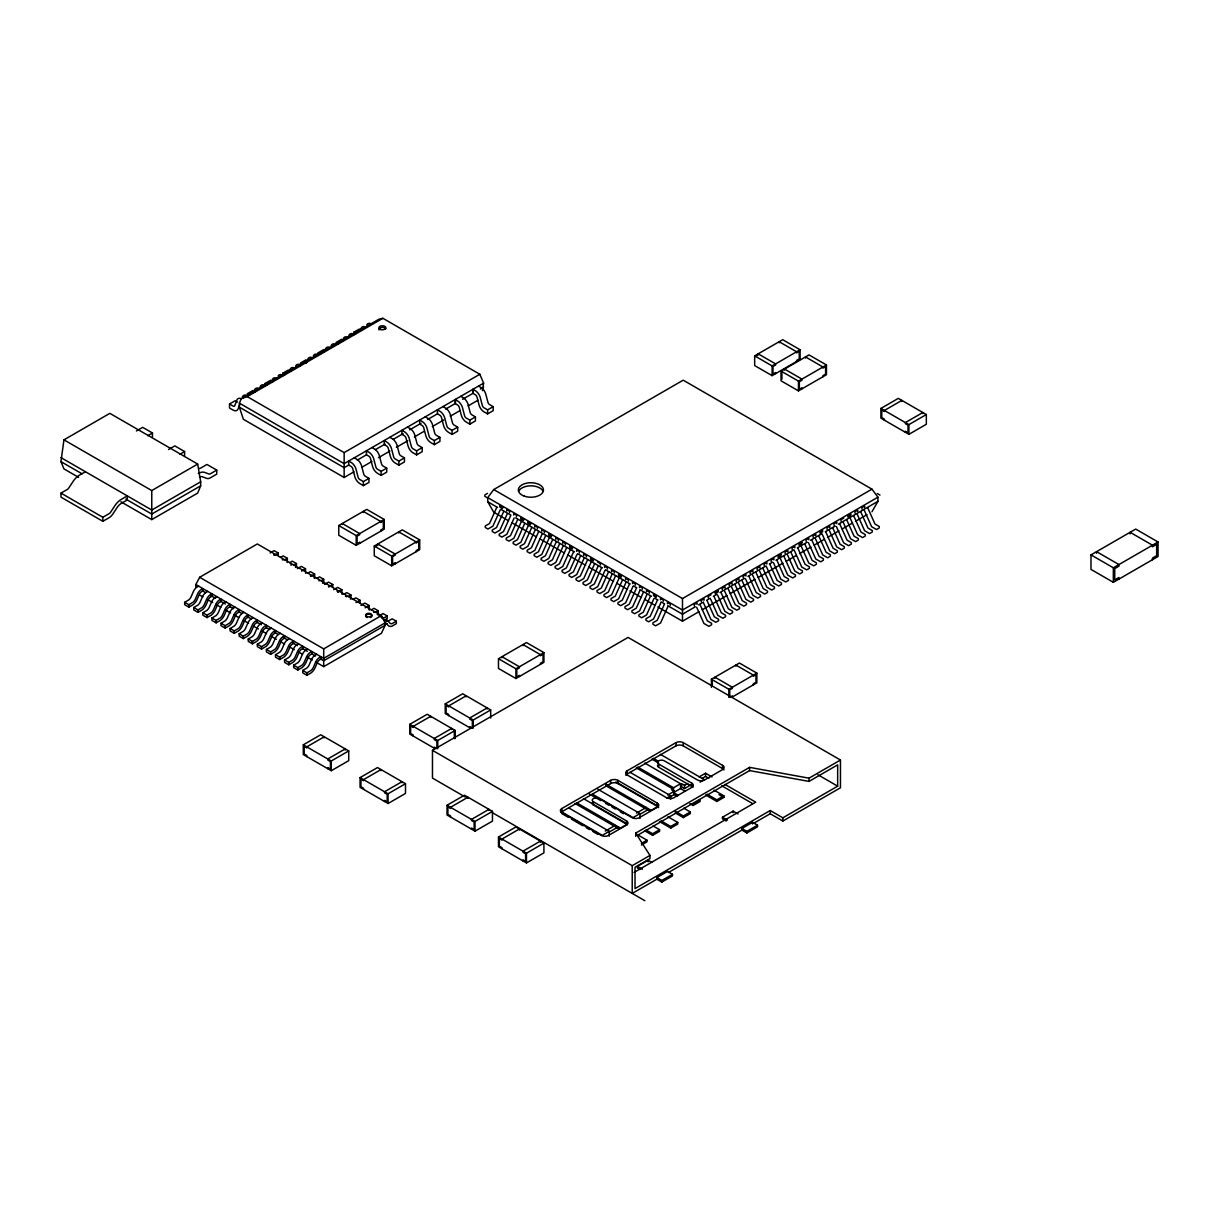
<?xml version="1.0" encoding="UTF-8"?>
<svg xmlns="http://www.w3.org/2000/svg" width="1219" height="1219" viewBox="0 0 1219 1219"><rect width="100%" height="100%" fill="white"/><g stroke="black" fill="none" stroke-linecap="round" stroke-linejoin="round"><path stroke-width="1.5" d="M78.58 477.345L63.952 468.888L60.95 461.635L63.952 439.846L109.847 413.348L197.676 464.058L200.678 481.795L200.678 485.832L197.676 493.086L151.765 519.599L120.864 501.756M482.465 390.629L483.608 383.132L479.829 374.263L382.888 318.296L378.819 319.287L241.255 398.704A7.573 4.373 60 0 0 237.004 399.756L234.734 405.79A2.606 1.509 60 0 1 233.256 406.14L229.522 403.992L229.522 408.03L233.073 410.072A7.543 4.358 60 0 0 238.101 408.883L239.594 404.815M253.582 392.609L254.741 389.516A7.573 4.373 60 0 1 259.037 388.48L259.495 388.709M271.319 382.37L272.492 379.261A7.573 4.373 60 0 1 276.789 378.225L277.246 378.469M289.071 372.115L290.229 369.022A7.573 4.373 60 0 1 294.526 367.986L294.983 368.214M306.319 363.232L307.98 358.782A7.573 4.373 60 0 1 312.277 357.731L312.734 357.975M324.559 351.636L325.717 348.527A7.573 4.373 60 0 1 330.014 347.491L330.486 347.735M342.295 341.381L343.468 338.288A7.573 4.373 60 0 1 347.765 337.252L348.223 337.48M360.047 331.141L361.22 328.048A7.573 4.373 60 0 1 365.502 326.997L365.974 327.241M353.952 471.829L344.154 477.482L243.358 419.275L239.381 407.176L239.381 403.154L241.255 398.704L247.213 396.617L382.888 318.296M297.451 651.677L295.135 656.995A5.607 3.23 -60 0 1 292.895 659.967L288.766 662.374L284.576 659.951L284.576 662.374L288.766 664.797L292.956 662.374A8.563 4.952 -60 0 0 297.04 656.995L299.173 652.058A3.687 2.133 -60 0 1 301.337 649.468L302.739 648.66L302.739 646.238L300.956 647.289A6.659 3.84 -60 0 0 297.649 651.236L302.48 654.39M242.413 396.922L242.596 396.525A7.573 4.373 60 0 1 246.878 395.489M260.165 386.682L260.333 386.286A7.573 4.373 60 0 1 264.63 385.25L265.087 385.478M295.653 366.188L295.821 365.791A7.573 4.373 60 0 1 300.118 364.755L300.575 364.999M313.39 355.948L313.573 355.552A7.573 4.373 60 0 1 317.869 354.516L318.327 354.744M331.141 345.693L331.309 345.312A7.573 4.373 60 0 1 335.606 344.261M348.878 335.454L349.061 335.057A7.573 4.373 60 0 1 353.358 334.021L353.815 334.265M496.788 507.272L489.535 523.53L485.238 525.998L485.238 527.461L487.966 529.031L492.903 526.166L500.171 509.923M503.782 511.31L496.514 527.553L492.232 530.036L492.232 531.484L494.944 533.053L499.897 530.204L507.165 513.961M510.761 515.347L503.493 531.591L499.211 534.074L499.211 535.522L501.938 537.091L506.875 534.242L514.144 517.999M517.755 519.385L510.487 535.629L506.19 538.097L506.19 539.56L508.917 541.129L513.869 538.265L521.138 522.022M524.734 523.408L517.466 539.651L513.184 542.135L513.184 543.583L515.911 545.167L520.848 542.303L528.117 526.059M531.728 527.446L524.46 543.689L520.163 546.173L520.163 547.621L522.89 549.19L527.842 546.341L535.111 530.097M538.707 531.484L531.438 547.727L527.157 550.196L527.157 551.658L529.884 553.228L534.821 550.378L542.089 534.12M545.701 535.507L538.432 551.765L534.135 554.234L534.135 555.681L536.863 557.266L541.815 554.401L549.083 538.158M552.679 539.545L545.411 555.788L541.129 558.272L541.129 559.719L543.857 561.289L548.794 558.439L556.062 542.196M559.673 543.583L552.405 559.826L548.108 562.309L548.108 563.757L550.836 565.326L555.788 562.477L563.056 546.219M566.652 547.605L559.384 563.864L555.102 566.332L555.102 567.795L557.83 569.364L562.767 566.5L570.035 550.257M573.646 551.643L566.378 567.886L562.081 570.37L562.081 571.818L564.808 573.387L569.761 570.538L577.014 554.295M580.625 555.681L573.357 571.924L569.075 574.408L569.075 575.856L571.802 577.425L576.739 574.576L584.008 558.332M587.619 559.719L580.351 575.962L576.054 578.431L576.054 579.894L578.781 581.463L583.733 578.598L590.986 562.355M594.598 563.742L587.329 579.985L583.048 582.469L583.048 583.916L585.775 585.501L590.712 582.636L597.98 566.393M601.577 567.78L594.323 584.023L590.026 586.507L590.026 587.954L592.754 589.524L597.706 586.674L604.959 570.431M608.571 571.818L601.302 588.061L597.02 590.529L597.02 591.992L599.748 593.562L604.685 590.712L611.953 574.454M615.549 575.84L608.296 592.099L603.999 594.567L603.999 596.015L606.727 597.6L611.679 594.735L618.932 578.492M622.543 579.878L615.275 596.121L610.993 598.605L610.993 600.053L613.721 601.622L618.658 598.773L625.926 582.53M629.522 583.916L622.269 600.159L617.972 602.643L617.972 604.091L620.7 605.66L625.652 602.811L632.905 586.552M636.516 587.939L629.248 604.197L624.966 606.666L624.966 608.129L627.678 609.698L632.631 606.833L639.899 590.59M643.495 591.977L636.242 608.22L631.945 610.704L631.945 612.151L634.672 613.721L639.625 610.871L646.878 594.628M650.489 596.015L643.221 612.258L638.939 614.742L638.939 616.189L641.651 617.759L646.603 614.909L653.872 598.666M657.468 600.053L650.215 616.296L645.918 618.764L645.918 620.227L648.645 621.797L653.597 618.932L660.85 602.689M664.462 604.075L657.193 620.334L652.912 622.802L652.912 624.25L655.624 625.835L660.576 622.97L667.844 606.727M195.848 586.948L195.848 584.526L199.642 577.273L257.331 543.964L381.395 615.58L385.174 622.848L385.174 625.271L381.395 633.331L323.705 666.641L315.538 661.932M871.951 511.797L877.939 501.344L877.939 497.2L871.951 489.154L683.204 380.176L493.725 489.566L487.752 497.626L487.752 501.771L493.725 512.224L508.506 520.757M136.421 430.962L142.684 427.351L152.466 432.989L152.466 437.027M147.758 435.716L152.466 432.989M85.437 471.738L78.869 475.547A14.445 8.335 -60 0 0 73.445 480.911L68.645 488.179A3.23 1.859 -60 0 1 67.426 489.383L60.98 493.116L60.98 497.139L102.838 521.305L109.161 517.664A8.167 4.724 -60 0 0 112.818 514.037L117.054 507.607A9.508 5.486 -60 0 1 121.306 503.386L127.294 499.927L127.294 495.904L120.727 499.714A14.445 8.335 -60 0 0 115.302 505.077L110.502 512.346A3.23 1.859 -60 0 1 109.283 513.549L102.838 517.283L60.98 493.116M229.522 403.992L235.115 400.761L237.415 402.102M265.011 386.194L265.011 383.513L270.603 380.282L272.904 381.608M282.762 375.955L282.762 373.258L288.354 370.027L290.655 371.368M306.091 359.788L300.499 363.018L300.499 365.7M318.25 355.46L318.25 352.763L323.843 349.548M341.579 339.293L335.987 342.524L338.303 343.865M353.739 334.966L353.739 332.284L359.331 329.054L361.632 330.379M168.557 449.521L174.82 445.895L184.602 451.548L184.602 455.586M179.894 454.26L184.602 451.548M63.952 439.846L151.765 490.556L197.676 464.058M199.413 476.995A9.508 5.486 -60 0 1 202.537 476.842L206.758 478.397A8.167 4.724 -60 0 0 210.415 477.787L216.738 474.13L216.738 470.107L210.293 473.825A3.23 1.859 -60 0 1 209.074 474.023L204.274 472.286A14.445 8.335 -60 0 0 198.849 473.185L198.316 473.475M200.678 481.795L151.765 510.03L60.95 457.597M200.678 485.832L151.765 514.068L125.816 499.089M247.213 396.617L344.154 452.599L479.829 374.263M483.608 383.132L344.154 463.647L239.381 403.154M354.287 457.795L357.197 459.502A7.573 4.373 60 0 1 361.479 465.49L363.75 474.145A2.606 1.509 60 0 0 365.228 476.187L368.961 478.366L368.961 482.404L363.369 485.634L359.818 483.577A7.543 4.358 60 0 1 354.79 476.583L352.809 468.858A2.621 1.509 60 0 0 351.057 466.42L348.695 465.064L344.154 467.685L239.381 407.176M357.335 460.081L366.447 454.809L368.793 456.165A2.621 1.509 60 0 1 370.546 458.618L372.542 466.328A7.543 4.358 60 0 0 377.57 473.338L381.12 475.38L386.713 472.149L386.713 468.126L382.964 465.948A2.606 1.509 60 0 1 381.501 463.89L379.231 455.251A7.573 4.373 60 0 0 374.934 449.247L372.039 447.556M375.3 449.704L385.128 444.036M393.295 439.312L403.108 433.644M409.66 429.865L421.104 423.252M427.64 419.473L437.453 413.82L437.423 409.797L440.333 411.504A7.573 4.373 60 0 1 444.615 417.507L446.885 426.147A2.606 1.509 60 0 0 448.363 428.189L452.097 430.368L457.689 427.138L457.689 431.176L452.097 434.406L448.546 432.349A7.543 4.358 60 0 1 443.518 425.355L441.522 417.629A2.621 1.509 60 0 0 439.769 415.191L437.423 413.835M445.636 409.096L455.449 403.428L455.449 399.39M462.565 399.329L473.201 393.188L473.201 389.151M480.393 389.029L483.608 387.17M362.119 467.121L371.902 461.468M378.439 457.689L389.851 451.091M396.388 447.327L407.816 440.729M414.338 436.966L424.136 431.313M432.288 426.604L443.716 420.006M450.238 416.228L460.035 410.574M468.203 405.866L477.985 400.213M348.695 465.064L348.695 461.026L351.605 462.732A7.573 4.373 60 0 1 355.902 468.721L358.157 477.376A2.606 1.509 60 0 0 359.635 479.417L363.369 481.596L368.961 478.366M366.447 454.809L366.447 450.786L369.342 452.478A7.573 4.373 60 0 1 373.639 458.481L375.909 467.121A2.606 1.509 60 0 0 377.387 469.178L381.12 471.357L386.713 468.126M398.857 461.102L404.449 457.872L404.449 461.91L398.857 465.14L395.306 463.083A7.543 4.358 60 0 1 390.278 456.089L388.297 448.379A2.621 1.509 60 0 0 386.545 445.925L384.198 444.569L384.198 440.531L387.093 442.238A7.573 4.373 60 0 1 391.39 448.242L393.646 456.881A2.606 1.509 60 0 0 395.124 458.923L398.857 461.102L398.857 465.14M416.608 450.862L422.201 447.632L422.201 451.67L416.608 454.9L413.058 452.843A7.543 4.358 60 0 1 408.03 445.849L406.034 438.124A2.621 1.509 60 0 0 404.281 435.686L401.935 434.33L401.935 430.292L404.83 431.998A7.573 4.373 60 0 1 409.127 437.987L411.397 446.642A2.606 1.509 60 0 0 412.875 448.683L416.608 450.862L416.608 454.9M434.345 440.608L439.937 437.392L439.937 441.415L434.345 444.645L430.81 442.604A7.543 4.358 60 0 1 425.781 435.594L423.785 427.884A2.621 1.509 60 0 0 422.033 425.431L419.686 424.075L419.686 420.037L422.582 421.744A7.573 4.373 60 0 1 426.879 427.747L429.149 436.387A2.606 1.509 60 0 0 430.612 438.444L434.345 440.608L434.345 444.645M469.848 420.128L475.425 416.898L475.425 420.936L469.848 424.151L466.298 422.109A7.543 4.358 60 0 1 461.27 415.115L459.273 407.39A2.621 1.509 60 0 0 457.521 404.952L455.175 403.596L455.175 399.558L458.07 401.249A7.573 4.373 60 0 1 462.367 407.253L464.637 415.908A2.606 1.509 60 0 0 466.1 417.949L469.848 420.128L469.848 424.151M487.585 409.874L493.177 406.658L493.177 410.681L487.585 413.911L484.034 411.87A7.543 4.358 60 0 1 479.006 404.86L477.025 397.15A2.621 1.509 60 0 0 475.273 394.697L472.911 393.341L472.911 389.303L475.821 391.009A7.573 4.373 60 0 1 480.118 397.013L482.374 405.653A2.606 1.509 60 0 0 483.852 407.71L487.585 409.874L487.585 413.911M198.651 586.141L196.868 587.192A6.659 3.84 -60 0 0 193.562 591.139L191.048 596.899A5.607 3.23 -60 0 1 188.808 599.87L184.678 602.277L184.678 604.7L188.869 607.123L193.059 604.7A8.563 4.952 -60 0 0 197.143 599.306L199.276 594.384A3.687 2.133 -60 0 1 201.44 591.794L202.842 590.986L202.842 588.564L201.059 589.615A6.659 3.84 -60 0 0 197.752 593.562L195.238 599.321A5.607 3.23 -60 0 1 192.998 602.277L188.869 604.7L184.678 602.277M270.115 552.954L274.092 550.653L278.282 553.076L278.282 555.483M207.733 591.383L205.95 592.434A6.659 3.84 -60 0 0 202.644 596.381L200.129 602.14A5.607 3.23 -60 0 1 197.889 605.112L193.76 607.519L193.76 609.942L197.95 612.365L202.141 609.942A8.563 4.952 -60 0 0 206.224 604.548L208.358 599.626A3.687 2.133 -60 0 1 210.521 597.036L211.923 596.228L211.923 593.805L210.14 594.857A6.659 3.84 -60 0 0 206.834 598.803L204.32 604.563A5.607 3.23 -60 0 1 202.08 607.534L197.95 609.942L193.76 607.519M274.305 555.376L278.282 553.076M280.522 557.433L283.174 555.894L287.364 558.317L287.364 560.74M338.775 525.541L366.767 509.374L384.214 519.446L384.214 529.168L356.207 545.335L338.775 535.263L338.775 525.541L356.207 535.598L384.214 519.446M216.814 596.624L215.032 597.676A6.659 3.84 -60 0 0 211.725 601.622L209.211 607.397A5.607 3.23 -60 0 1 206.971 610.353L202.842 612.761L202.842 615.184L207.032 617.606L211.222 615.184A8.563 4.952 -60 0 0 215.306 609.79L217.439 604.868A3.687 2.133 -60 0 1 219.603 602.277L221.005 601.47L221.005 599.047L219.222 600.098A6.659 3.84 -60 0 0 215.915 604.045L213.401 609.805A5.607 3.23 -60 0 1 211.161 612.776L207.032 615.184L202.842 612.761M284.713 559.841L287.364 558.317M289.604 562.675L292.255 561.136L296.446 563.559L296.446 565.982M225.896 601.866L224.113 602.917A6.659 3.84 -60 0 0 220.807 606.879L218.292 612.639A5.607 3.23 -60 0 1 216.053 615.595L211.923 618.003L211.923 620.425L216.113 622.848L220.304 620.425A8.563 4.952 -60 0 0 224.387 615.046L226.521 610.109A3.687 2.133 -60 0 1 228.684 607.519L230.086 606.712L230.086 604.289L228.303 605.34A6.659 3.84 -60 0 0 224.997 609.287L222.483 615.046A5.607 3.23 -60 0 1 220.243 618.018L216.113 620.425L211.923 618.003M293.794 565.098L296.446 563.559M297.36 568.679L301.337 566.378L305.527 568.801L305.527 571.223M234.977 607.123L233.195 608.159A6.659 3.84 -60 0 0 229.888 612.121L227.374 617.881A5.607 3.23 -60 0 1 225.134 620.837L221.005 623.244L221.005 625.667L225.195 628.09L229.385 625.667A8.563 4.952 -60 0 0 233.469 620.288L235.602 615.366A3.687 2.133 -60 0 1 237.766 612.761L239.168 611.953L239.168 609.53L237.385 610.582A6.659 3.84 -60 0 0 234.078 614.528L231.564 620.303A5.607 3.23 -60 0 1 229.324 623.259L225.195 625.667L221.005 623.244M301.55 571.101L305.527 568.801M307.767 573.159L310.418 571.62L314.609 574.042L314.609 576.465M244.059 612.365L242.276 613.401A6.659 3.84 -60 0 0 238.97 617.363L236.456 623.122A5.607 3.23 -60 0 1 234.216 626.078L230.086 628.501L230.086 630.909L234.277 633.331L238.467 630.909A8.563 4.952 -60 0 0 242.551 625.53L244.684 620.608A3.687 2.133 -60 0 1 246.847 618.003L248.249 617.195L248.249 614.787L246.467 615.824A6.659 3.84 -60 0 0 243.16 619.785L240.646 625.545A5.607 3.23 -60 0 1 238.406 628.501L234.277 630.909L230.086 628.501M310.632 576.343L314.609 574.042M316.849 578.4L319.5 576.861L323.705 579.284L323.705 581.707M374.263 546.021L402.27 529.869L419.702 539.926L419.702 549.662L391.695 565.829L374.263 555.757L374.263 546.021L391.695 556.093L419.702 539.926M375.132 546.6L377.768 545.091L377.768 544.009L395.2 554.066L395.2 555.148L392.579 556.672L392.579 564.229L395.2 562.721L395.2 563.803M253.141 617.606L251.358 618.642A6.659 3.84 -60 0 0 248.051 622.604L245.537 628.364A5.607 3.23 -60 0 1 243.297 631.32L239.168 633.743L239.168 636.15L243.358 638.573L247.548 636.15A8.563 4.952 -60 0 0 251.632 630.772L253.765 625.85A3.687 2.133 -60 0 1 255.929 623.244L257.331 622.437L257.331 620.029L255.548 621.065A6.659 3.84 -60 0 0 252.242 625.027L249.727 630.787A5.607 3.23 -60 0 1 247.487 633.743L243.358 636.15L239.168 633.743M321.039 580.823L323.705 579.284M324.604 584.419L328.581 582.103L332.787 584.526L332.787 586.948M262.222 622.848L260.439 623.899A6.659 3.84 -60 0 0 257.133 627.846L254.619 633.606A5.607 3.23 -60 0 1 252.379 636.562L248.249 638.985L248.249 641.407L252.44 643.815L256.63 641.407A8.563 4.952 -60 0 0 260.714 636.013L262.847 631.092A3.687 2.133 -60 0 1 265.011 628.501L266.412 627.694L266.412 625.271L264.63 626.307A6.659 3.84 -60 0 0 261.323 630.269L258.809 636.028A5.607 3.23 -60 0 1 256.569 638.985L252.44 641.407L248.249 638.985M487.554 493.345L484.827 494.914L484.827 496.362L488.133 498.266M332.787 584.526L328.658 586.888M333.686 589.661L337.663 587.36L341.869 589.767L341.869 592.19M271.304 628.09L269.521 629.141A6.659 3.84 -60 0 0 266.214 633.088L263.7 638.847A5.607 3.23 -60 0 1 261.46 641.803L257.331 644.226L257.331 646.649L261.521 649.072L265.712 646.649A8.563 4.952 -60 0 0 269.795 641.255L271.928 636.333A3.687 2.133 -60 0 1 274.092 633.743L275.494 632.935L275.494 630.513L273.711 631.549A6.659 3.84 -60 0 0 270.405 635.51L267.89 641.27A5.607 3.23 -60 0 1 265.651 644.226L261.521 646.649L257.331 644.226M337.876 592.084L341.869 589.767M754.668 355.857L782.674 339.69L800.106 349.762L800.106 359.498L772.115 375.65L754.668 365.593L754.668 355.857L772.115 365.929L800.106 349.762M344.093 594.125L346.745 592.602L350.95 595.024L350.95 597.432M755.551 356.436L758.172 354.927L758.172 353.845L775.604 363.902L775.604 364.984L772.983 366.508L772.983 374.065L775.604 372.557L775.604 373.639M280.385 633.331L278.602 634.383A6.659 3.84 -60 0 0 275.296 638.329L272.782 644.089A5.607 3.23 -60 0 1 270.542 647.06L266.412 649.468L266.412 651.891L270.603 654.313L274.793 651.891A8.563 4.952 -60 0 0 278.877 646.497L281.01 641.575A3.687 2.133 -60 0 1 283.174 638.985L284.576 638.177L284.576 635.754L282.793 636.806A6.659 3.84 -60 0 0 279.486 640.752L276.972 646.512A5.607 3.23 -60 0 1 274.732 649.468L270.603 651.891L266.412 649.468M348.284 596.548L350.95 595.024M353.175 599.382L355.841 597.843L360.032 600.266L360.032 602.674M289.467 638.573L287.684 639.625A6.659 3.84 -60 0 0 284.377 643.571L281.863 649.331A5.607 3.23 -60 0 1 279.623 652.302L275.494 654.71L275.494 657.132L279.684 659.555L283.875 657.132A8.563 4.952 -60 0 0 287.958 651.738L290.092 646.817A3.687 2.133 -60 0 1 292.255 644.226L293.657 643.419L293.657 640.996L291.874 642.047A6.659 3.84 -60 0 0 288.568 645.994L286.054 651.754A5.607 3.23 -60 0 1 283.814 654.725L279.684 657.132L275.494 654.71M356.039 602.567L360.032 600.266M360.931 605.386L364.923 603.085L369.113 605.508L369.113 607.931M298.548 643.815L296.766 644.866A6.659 3.84 -60 0 0 293.459 648.813L290.945 654.588A5.607 3.23 -60 0 1 288.705 657.544L284.576 659.951M365.121 607.809L369.113 605.508M781.029 371.079L809.02 354.912L826.467 364.984L826.467 374.705L798.46 390.872L781.029 380.8L781.029 371.079L798.46 381.136L826.467 364.984M371.338 609.866L374.004 608.327L378.195 610.749L378.195 613.172M307.63 649.072L305.847 650.108A6.659 3.84 -60 0 0 302.541 654.07L300.026 659.829A5.607 3.23 -60 0 1 297.786 662.786L293.657 665.193L293.657 667.616L297.847 670.039L302.038 667.616A8.563 4.952 -60 0 0 306.121 662.237L308.255 657.315A3.687 2.133 -60 0 1 310.418 654.71L311.82 653.902L311.82 651.479L310.037 652.531A6.659 3.84 -60 0 0 306.731 656.477L304.217 662.237A5.607 3.23 -60 0 1 301.977 665.208L297.847 667.616L293.657 665.193M375.528 612.288L378.195 610.749M379.094 615.869L383.086 613.568L387.276 615.991L387.276 618.414L384.473 620.029M199.642 577.273L323.705 648.889L381.395 615.58M316.711 654.313L314.929 655.35A6.659 3.84 -60 0 0 311.622 659.311L309.108 665.071A5.607 3.23 -60 0 1 306.868 668.027L302.739 670.435L302.739 672.858L306.929 675.28L311.119 672.858A8.563 4.952 -60 0 0 315.203 667.479L317.336 662.557A3.687 2.133 -60 0 1 319.5 659.951L320.902 659.144L320.902 656.721L319.119 657.772A6.659 3.84 -60 0 0 315.812 661.719L313.298 667.494A5.607 3.23 -60 0 1 311.058 670.45L306.929 672.858L302.739 670.435M387.276 615.991L383.284 618.292A5.607 3.23 -60 0 1 382.126 618.475M385.174 622.848L323.705 658.336L195.848 584.526M385.174 625.271L323.705 660.759L320.414 658.869M384.625 622.528A3.687 2.133 -60 0 1 385.951 622.939L388.084 625.408A8.563 4.952 -60 0 0 392.168 626.078L396.358 623.656L396.358 621.233L392.228 623.579A5.607 3.23 -60 0 1 389.989 623.214L387.474 620.364A6.659 3.84 -60 0 0 384.168 620.227L383.817 620.395M880.895 408.441L898.342 398.369L926.333 414.536L926.333 424.273L908.902 434.33L880.895 418.163L880.895 408.441L908.902 424.608L926.333 414.536M303.287 744.824L320.719 734.752L348.725 750.919L348.725 760.656L331.278 770.713L303.287 754.561L303.287 744.824L331.278 760.991L348.725 750.919M498.48 658.717L526.471 642.55L543.918 652.622L543.918 662.344L515.911 678.511L498.48 668.454L498.48 658.717L515.911 668.789L543.918 652.622M451.685 729.495L451.685 728.413L434.254 738.485L434.254 739.567L436.874 741.076L436.874 748.649L434.254 747.125L434.254 748.207L409.752 734.067L409.752 724.33L427.199 714.273L455.19 730.44L455.19 738.546M487.173 709.001L487.173 707.919L469.742 717.991L469.742 719.073L472.362 720.581L472.362 728.154L469.742 726.646L469.742 727.713L445.24 713.572L445.24 703.851L462.687 693.779L490.678 709.946L490.678 718.052M360.062 777.615L377.509 767.543L405.5 783.71L405.5 793.432L388.069 803.504L360.062 787.337L360.062 777.615L388.069 793.767L405.5 783.71M493.725 489.566L682.488 598.544L871.951 489.154M409.752 724.33L437.758 740.497L455.19 730.44M445.24 703.851L473.246 720.018L490.678 709.946M465.216 796.997L432.471 778.088L432.471 750.34L628.09 637.415L840.455 760.016L840.455 787.779L782.827 821.042L770.21 813.759L753.784 823.236M877.939 497.2L682.488 610.049L487.752 497.626M710.997 594.765L708.269 596.35L708.269 597.798M822.764 530.235L820.037 531.804L820.037 533.267L822.764 531.682M843.731 518.136L841.003 519.705L841.003 521.168M695.348 606.772L682.488 614.193L667.753 605.691M698.624 604.868L703.561 602.018M706.852 600.129L710.144 598.224M713.435 596.32L716.726 594.43M720.018 592.525L744.687 578.278M747.978 576.374L766.081 565.936M769.372 564.031L772.663 562.142M775.954 560.237L794.041 549.784M797.333 547.895L807.207 542.196M810.498 540.291L822.002 533.648M825.293 531.743L835.167 526.044M838.459 524.14L877.939 501.344M657.864 606.986L682.488 621.202L698.959 611.679M702.251 609.774L726.966 595.512M730.257 593.607L754.972 579.345M758.279 577.44L782.979 563.178M786.285 561.273L796.175 555.559M799.466 553.655L811.001 546.996M814.292 545.091L824.181 539.392M827.472 537.488L839.007 530.829M842.299 528.924L852.188 523.225M855.479 521.321L867.014 514.662M447.023 805.271L464.454 795.199L492.461 811.366L492.461 821.103L475.014 831.16L447.023 814.993L447.023 805.271L475.014 821.438L492.461 811.366M711.408 687.318L711.408 679.212L739.415 663.045L756.847 673.117L756.847 682.838L732.345 696.978L732.345 695.897L729.724 697.42L729.724 689.847L732.345 688.339L732.345 687.257L714.913 677.185L714.913 678.267M711.408 679.212L728.855 689.284L756.847 673.117M498.48 837.026L515.911 826.97L543.918 843.121L543.918 852.858L526.471 862.93L498.48 846.763L498.48 837.026L526.471 853.193L543.918 843.121M593.379 801.767L626.475 820.875A5.15 2.971 0 0 1 626.475 825.08L608.525 835.442A5.15 2.971 0 0 1 601.257 835.442L561.883 812.707A5.15 2.971 0 0 1 561.883 808.502L610.628 780.358A5.15 2.971 0 0 1 617.911 780.358L657.285 803.092A5.15 2.971 0 0 1 657.285 807.298L639.335 817.659A5.15 2.971 0 0 1 632.067 817.659L598.971 798.552A3.947 2.286 0 0 0 593.379 798.552A3.947 2.286 0 0 0 593.379 801.767L593.379 804.997L626.475 824.105A5.15 2.971 0 0 1 627.297 824.73M658.702 764.054L691.798 783.162A5.15 2.971 0 0 1 691.798 787.367L673.863 797.729A5.15 2.971 0 0 1 666.58 797.729L627.206 774.994A5.15 2.971 0 0 1 627.206 770.789L675.951 742.645A5.15 2.971 0 0 1 683.234 742.645L722.608 765.38A5.15 2.971 0 0 1 722.608 769.57L704.673 779.931A5.15 2.971 0 0 1 697.39 779.931L664.294 760.824A3.947 2.286 0 0 0 658.702 760.824A3.947 2.286 0 0 0 658.702 764.054L658.702 767.284L691.798 786.392A5.15 2.971 0 0 1 692.925 787.352M561.06 812.342A5.15 2.971 0 0 1 561.883 811.732L610.628 783.588A5.15 2.971 0 0 1 617.911 783.588L657.285 806.323A5.15 2.971 0 0 1 658.61 807.648M625.88 775.345A5.15 2.971 0 0 1 627.206 774.019L675.951 745.876A5.15 2.971 0 0 1 683.234 745.876L722.608 768.61A5.15 2.971 0 0 1 723.949 769.936M673.543 787.748L680.537 783.71L680.537 788.556L673.543 792.579L673.543 787.748L637.766 767.086M605.249 831.114L615.107 825.415M636.486 813.088L646.344 807.389M667.707 795.047L674.29 791.253L674.29 794.483L669.353 797.333M691.005 784.823L684.545 788.556L681.741 786.956L681.741 783.726L684.545 785.341L687.775 783.467M699.081 776.945L705.557 773.212L712.033 776.945M609.271 836.143L609.271 831.312L602.293 835.335L561.639 811.869M640.021 818.406L640.021 813.561L633.027 817.599L592.373 794.118M666.564 798.232L670.755 795.809L670.755 799.039M608.54 832.44L618.399 826.756M639.762 814.414L647.99 809.675M702.327 778.301L705.557 776.427L708.788 778.301M1090.99 554.889L1135.697 529.076L1158.05 541.983L1158.05 556.504L1113.343 582.316L1090.99 569.41L1090.99 554.889L1113.343 567.795L1158.05 541.983M700.102 782.095L704.292 779.672L660.378 754.332M635.724 836.325L635.724 833.095L749.578 767.361L809.02 778.179L840.455 760.016M637.354 835.381L749.578 770.591L809.02 781.409L837.666 764.862L837.666 786.164L782.827 817.827L770.21 810.528L635.023 888.575L635.023 867.288L649.956 858.664L649.956 855.433L635.724 833.095M693.108 805.5L700.102 801.462L700.102 799.847L693.108 803.885L693.108 805.5L689.893 803.626M646.07 829.956L652.592 833.72L659.586 829.697L659.586 831.312L652.592 835.335L644.531 830.688M675.174 811.275L683.326 815.983L690.32 811.945L690.32 813.561L683.326 817.599L675.265 812.936M641.407 843.411L646.999 840.181L646.999 841.796L641.407 845.026M660.972 820.814L670.755 826.467L677.749 822.429L677.749 824.044L670.755 828.082L659.464 821.56M707.081 794.194L716.863 799.847L723.857 795.809L723.857 797.424L716.863 801.462L705.572 794.94M432.471 750.34L632.219 865.673L649.956 855.433M639.899 869.406L637.4 867.974L637.4 866.359L648.066 860.203L651.799 862.366M726.189 821.027L722.44 818.863L722.44 817.263L733.107 811.107L738.089 813.972M634.063 872.423L755.734 802.178L724.985 784.426M656.858 879.204L656.858 877.589L667.509 871.433L672.492 874.313L672.492 875.928L661.826 882.084L656.858 879.204L632.219 893.42L632.219 865.673M741.899 828.493L752.565 822.337L757.532 825.202L757.532 826.817L746.881 832.973L741.899 830.093L741.899 828.493L746.881 831.358L757.532 825.202M668.362 872.56L742.28 829.88M656.858 877.589L661.826 880.468L672.492 874.313M199.154 468.325L199.291 468.37A3.23 1.859 -60 0 0 200.51 468.172L206.956 464.454L216.738 470.107M371.551 324.01L371.094 323.782A7.573 4.373 60 0 0 366.797 324.818M282.838 375.239L282.366 374.995A7.573 4.373 60 0 0 278.084 376.046M877.253 493.527L879.981 495.097M478.503 386.088L481.398 387.779A7.573 4.373 60 0 1 485.695 393.783L487.966 402.422A2.606 1.509 60 0 0 489.444 404.479L493.177 406.658M353.739 332.284L356.039 333.61M460.767 396.327L463.662 398.034A7.573 4.373 60 0 1 467.959 404.022L470.214 412.677A2.606 1.509 60 0 0 471.692 414.719L475.425 416.898M443.015 406.567L445.91 408.274A7.573 4.373 60 0 1 450.207 414.277L452.478 422.917A2.606 1.509 60 0 0 453.956 424.974L457.689 427.138M318.25 352.763L320.551 354.104M425.263 416.822L428.174 418.513A7.573 4.373 60 0 1 432.471 424.517L434.726 433.156A2.606 1.509 60 0 0 436.204 435.213L439.937 437.392M407.527 427.061L410.422 428.768A7.573 4.373 60 0 1 414.719 434.756L416.989 443.411A2.606 1.509 60 0 0 418.452 445.453L422.201 447.632M282.762 373.258L285.063 374.599M389.775 437.301L392.686 439.008A7.573 4.373 60 0 1 396.983 445.011L399.238 453.651A2.606 1.509 60 0 0 400.716 455.708L404.449 457.872M597.63 561.989L600.357 563.574L600.357 565.022M487.752 501.771L497.565 507.439M500.841 509.329L510.654 514.997M515.576 517.831L574.484 551.841M577.745 553.731L602.293 567.902M605.569 569.791L630.116 583.962M633.392 585.851L636.668 587.741M639.929 589.63L651.388 596.243M654.664 598.133L657.94 600.022M661.201 601.912L664.477 603.801M511.782 522.646L536.406 536.863M539.682 538.752L564.306 552.969M567.597 554.858L585.638 565.296M588.929 567.185L613.553 581.402M616.829 583.292L626.673 588.975M629.964 590.88L641.453 597.508M644.729 599.398L654.573 605.081M265.011 383.513L267.327 384.838M255.167 391.848L252.851 390.522L247.274 393.752L249.575 395.078M817.903 774.751L837.666 786.164M721.739 785.783L752.504 803.534M714.075 790.171L723.857 795.809M719.012 794.636L723.857 797.424M653.399 758.355L658.275 761.174M651.891 759.102L658.412 762.865M644.76 763.048L680.537 783.71M396.358 621.233L392.168 618.81L388.038 621.172A5.607 3.23 -60 0 1 387.017 621.309M680.537 788.556L685.428 791.375M722.44 817.263L727.423 820.128M636.288 767.848L672.157 788.556M671.486 789.638L674.29 791.253M673.543 792.579L678.434 795.413M673.772 794.316L676.987 796.19M630.101 772.343L670.755 795.809M683.798 808.182L690.32 811.945M615.9 781.882L658.184 806.292L651.19 810.33L605.66 784.046M60.95 461.635L82.039 473.81M667.966 816.791L677.749 822.429M605.782 785.722L649.803 811.138M597.737 789.15L640.021 813.561M653.064 825.933L659.586 829.697M589.249 793.935L600.662 800.517M605.553 803.336L608.814 805.226M612.075 807.1L615.336 808.989M620.227 811.808L623.488 813.698M583.535 798.689L627.45 824.044L620.456 828.082L576.541 802.727M637.217 834.527L646.999 840.181M575.048 803.473L619.054 828.89M202.415 590.743L205.691 592.632M210.597 595.466L215.519 598.3M220.441 601.15L225.347 603.984M230.269 606.818L233.545 608.708M238.467 611.557L241.743 613.447M246.665 616.281L251.586 619.13M256.493 621.964L261.415 624.798M266.336 627.648L269.612 629.537M274.519 632.371L277.81 634.261M282.717 637.11L287.638 639.945M292.56 642.779L297.466 645.613M302.388 648.462L307.31 651.296M312.232 654.131L315.508 656.035M568.618 807.831L609.271 831.312M199.642 595.024L202.903 596.899M207.794 599.733L212.7 602.552M215.961 604.441L220.852 607.275M225.759 610.094L230.65 612.928M233.911 614.803L238.817 617.637M243.709 620.456L248.615 623.29M253.506 626.124L258.398 628.943M261.674 630.832L266.565 633.651M271.456 636.486L276.363 639.305M279.623 641.194L284.515 644.028M289.421 646.847L294.312 649.681M307.371 657.224L312.277 660.043M561.776 813.561L568.298 817.324M571.559 819.198L582.972 825.796M586.217 827.671L589.478 829.56M592.739 831.434L597.63 834.268M637.4 866.359L642.383 869.238M491.409 812.128L644.851 900.704M383.482 618.14L383.284 617.942A6.659 3.84 -60 0 0 381.105 617.423M369.509 610.079L369.311 609.866A6.659 3.84 -60 0 0 368.778 609.53M342.265 594.339L342.067 594.141A6.659 3.84 -60 0 0 341.808 593.943M338.074 591.931L337.861 591.718A6.659 3.84 -60 0 0 337.053 591.261M328.993 586.674L328.78 586.476A6.659 3.84 -60 0 0 328.536 586.278M305.939 573.372L305.725 573.174A6.659 3.84 -60 0 0 305.481 572.976M274.488 555.224L274.29 555.011A6.659 3.84 -60 0 0 273.772 554.675M867.715 507.79L874.983 524.033L879.265 526.501L879.265 527.964L876.552 529.534L871.6 526.684L864.332 510.426M860.736 511.812L867.989 528.071L872.286 530.539L872.286 532.002L869.558 533.572L864.606 530.707L857.353 514.464M853.742 515.85L861.01 532.093L865.292 534.577L865.292 536.025L862.58 537.594L857.627 534.745L850.359 518.502M846.763 519.888L854.016 536.131L858.313 538.615L858.313 540.063L855.586 541.632L850.649 538.783L843.38 522.54M839.769 523.926L847.037 540.169L851.319 542.638L851.319 544.101L848.607 545.67L843.655 542.805L836.386 526.562M832.79 527.949L840.043 544.192L844.34 546.676L844.34 548.123L841.613 549.708L836.676 546.843L829.408 530.6M825.796 531.987L833.065 548.23L837.346 550.714L837.346 552.161L834.634 553.731L829.682 550.881L822.414 534.638M818.818 536.025L826.086 552.268L830.368 554.736L830.368 556.199L827.64 557.769L822.703 554.919L815.435 538.661M811.824 540.047L819.092 556.306L823.389 558.774L823.389 560.222L820.661 561.807L815.709 558.942L808.441 542.699M804.845 544.085L812.113 560.329L816.395 562.812L816.395 564.26L813.667 565.829L808.73 562.98L801.462 546.737M797.851 548.123L805.119 564.367L809.416 566.85L809.416 568.298L806.688 569.867L801.736 567.018L794.468 550.759M790.872 552.146L798.14 568.404L802.422 570.873L802.422 572.336L799.694 573.905L794.758 571.041L787.489 554.797M783.878 556.184L791.146 572.427L795.443 574.911L795.443 576.358L792.716 577.928L787.764 575.078L780.495 558.835M776.899 560.222L784.167 576.465L788.449 578.949L788.449 580.396L785.722 581.966L780.785 579.116L773.516 562.873M769.905 564.26L777.173 580.503L781.47 582.972L781.47 584.434L778.743 586.004L773.791 583.139L766.522 566.896M762.926 568.283L770.195 584.541L774.476 587.009L774.476 588.457L771.749 590.042L766.812 587.177L759.544 570.934M755.932 572.321L763.201 588.564L767.498 591.047L767.498 592.495L764.77 594.064L759.818 591.215L752.565 574.972M748.954 576.358L756.222 592.602L760.504 595.07L760.504 596.533L757.776 598.102L752.839 595.253L745.571 578.995M741.96 580.381L749.228 596.64L753.525 599.108L753.525 600.556L750.797 602.14L745.845 599.276L738.592 583.032M734.981 584.419L742.249 600.662L746.531 603.146L746.531 604.594L743.803 606.163L738.866 603.314L731.598 587.07M728.002 588.457L735.255 604.7L739.552 607.184L739.552 608.631L736.825 610.201L731.872 607.352L724.619 591.093M721.008 592.48L728.276 608.738L732.558 611.207L732.558 612.669L729.831 614.239L724.894 611.374L717.625 595.131M714.029 596.518L721.282 612.761L725.579 615.245L725.579 616.692L722.852 618.262L717.9 615.412L710.647 599.169M707.035 600.556L714.304 616.799L718.585 619.282L718.585 620.73L715.858 622.299L710.921 619.45L703.653 603.207M700.056 604.594L707.31 620.837L711.606 623.305L711.606 624.768L708.879 626.337L703.927 623.473L696.674 607.23M1152.458 559.719L1152.458 558.104L1156.648 555.696L1156.648 544.39L1152.458 546.813L1152.458 545.198L1130.104 532.292L1130.104 533.907M1118.935 579.086L1118.935 577.471L1114.73 579.894L1114.73 568.603L1118.935 566.18L1118.935 564.565L1096.567 551.658L1096.567 553.274M1113.343 567.795L1113.343 582.316M922.829 413.591L922.829 412.51L905.397 422.582L905.397 423.663L908.018 425.187L908.018 432.745L905.397 431.236L905.397 432.318M908.902 424.608L908.902 434.33M901.831 401.478L901.831 400.396L884.4 410.468L884.4 411.55L881.779 410.026L881.779 417.599L884.4 419.107L884.4 420.189M864.682 507.485L864.682 506.037L861.955 507.607L861.955 509.054M857.704 511.523L857.704 510.075L854.976 511.645L854.976 513.092M836.737 523.621L836.737 522.174L834.009 523.743L834.009 525.191M829.758 527.659L829.758 526.197L827.031 527.781L827.031 529.229M822.962 376.732L822.962 375.65L825.583 374.126L825.583 366.569L822.962 368.077L822.962 366.995L805.515 356.923L805.515 358.005M815.785 535.72L815.785 534.272L813.058 535.842L813.058 537.289M808.791 539.758L808.791 538.295L806.064 539.88L806.064 541.327M809.02 778.179L809.02 781.409M801.965 388.846L801.965 387.764L799.344 389.288L799.344 381.715L801.965 380.206L801.965 379.124L784.518 369.052L784.518 370.134M798.46 381.136L798.46 390.872M796.601 361.51L796.601 360.428L799.237 358.919L799.237 351.346L796.601 352.87L796.601 351.788L779.17 341.716L779.17 342.798M794.818 547.819L794.818 546.371L792.106 547.941L792.106 549.388M787.84 551.857L787.84 550.409L785.112 551.978L785.112 553.426M782.827 817.827L782.827 821.042M781.897 371.643L781.897 379.216M773.867 559.917L773.867 558.47L771.139 560.039L771.139 561.502M772.115 365.929L772.115 375.65M770.21 810.528L770.21 813.759M766.873 563.955L766.873 562.508L764.161 564.077L764.161 565.525M759.894 567.993L759.894 566.53L757.167 568.115L757.167 569.563M753.357 684.865L753.357 683.783L755.978 682.259L755.978 674.701L753.357 676.21L753.357 675.128L735.91 665.071L735.91 666.153M752.9 572.016L752.9 570.568L750.188 572.138L750.188 573.6M752.565 822.337L752.565 823.953M749.578 767.361L749.578 770.591M746.881 831.358L746.881 832.973M745.921 576.054L745.921 574.606L743.194 576.176L743.194 577.623M738.927 580.092L738.927 578.629L736.215 580.214L736.215 581.661M733.107 811.107L733.107 812.723M731.949 584.13L731.949 582.667L729.221 584.236L729.221 585.699M728.855 689.284L728.855 697.39M724.97 588.152L724.97 586.705L722.242 588.274L722.242 589.722M722.608 765.38L722.608 768.61M716.863 799.847L716.863 801.462M712.292 679.791L712.292 685.459M705.557 773.212L705.557 776.427M704.003 600.251L704.003 598.803L701.275 600.373L701.275 601.836M697.024 604.289L697.024 602.841L694.297 604.411L694.297 605.858M691.798 783.162L691.798 786.392M684.545 785.341L684.545 788.556M683.326 815.983L683.326 817.599M683.234 742.645L683.234 745.876M682.488 598.544L682.488 621.202M675.951 742.645L675.951 745.876M670.755 826.467L670.755 828.082M670.221 605.355L670.221 603.908L667.494 602.323L667.494 603.786M663.227 601.317L663.227 599.87L660.5 598.3L660.5 599.748M661.826 880.468L661.826 882.084M657.285 803.092L657.285 806.323M652.592 833.72L652.592 835.335M649.255 593.257L649.255 591.809L646.527 590.225L646.527 591.687M648.066 860.203L648.066 861.818M642.276 589.219L642.276 587.771L639.548 586.202L639.548 587.649M635.282 585.181L635.282 583.733L632.554 582.164L632.554 583.611M628.303 581.158L628.303 579.695L625.576 578.126L625.576 579.589M627.206 770.789L627.206 774.019M626.475 820.875L626.475 824.105M617.911 780.358L617.911 783.588M614.33 573.082L614.33 571.635L611.603 570.065L611.603 571.513M610.628 780.358L610.628 783.588M607.336 569.06L607.336 567.597L604.609 566.027L604.609 567.475M586.385 556.961L586.385 555.498L583.657 553.929L583.657 555.376M579.391 552.923L579.391 551.476L576.678 549.891L576.678 551.354M565.418 544.847L565.418 543.4L562.706 541.83L562.706 543.278M561.883 808.502L561.883 811.732M558.439 540.825L558.439 539.362L555.712 537.792L555.712 539.24M544.466 532.749L544.466 531.301L541.739 529.732L541.739 531.179M540.413 664.37L540.413 663.288L543.034 661.78L543.034 654.207L540.413 655.731L540.413 654.649L522.981 644.577L522.981 645.659M540.413 842.192L540.413 841.11L522.981 851.167L522.981 852.249L525.602 853.772L525.602 861.33L522.981 859.822L522.981 860.904M537.472 528.726L537.472 527.263L534.76 525.694L534.76 527.141M526.471 853.193L526.471 862.93M519.416 676.499L519.416 675.417L516.795 676.926L516.795 669.368L519.416 667.844L519.416 666.763L501.984 656.706L501.984 657.788M519.416 830.063L519.416 828.981L501.984 839.053L501.984 840.135L499.348 838.611L499.348 846.184L501.984 847.693L501.984 848.774M516.521 516.627L516.521 515.165L513.793 513.595L513.793 515.043M515.911 668.789L515.911 678.511M509.542 512.589L509.542 511.127L506.814 509.557L506.814 511.02M488.956 810.422L488.956 809.34L471.509 819.412L471.509 820.494L474.145 822.017L474.145 829.575L471.509 828.067L471.509 829.149M475.014 821.438L475.014 831.16M473.246 720.018L473.246 728.124M467.959 798.308L467.959 797.226L450.512 807.298L450.512 808.365L447.891 806.856L447.891 814.429L450.512 815.938L450.512 817.02M466.176 696.887L466.176 695.805L448.744 705.862L448.744 706.944L446.124 705.435L446.124 712.993L448.744 714.517L448.744 715.599M454.321 731.004L454.321 738.577M452.097 430.368L452.097 434.406M437.758 740.497L437.758 748.603M430.688 717.366L430.688 716.284L413.256 726.356L413.256 727.438L410.635 725.93L410.635 733.488L413.256 735.011L413.256 736.093M416.197 551.674L416.197 550.592L418.818 549.083L418.818 541.51L416.197 543.034L416.197 541.952L398.765 531.88L398.765 532.962M402.011 782.766L402.011 781.684L384.564 791.756L384.564 792.838L387.185 794.346L387.185 801.919L384.564 800.395L384.564 801.477M391.695 556.093L391.695 565.829M388.069 793.767L388.069 803.504M381.12 471.357L381.12 475.38M380.998 770.637L380.998 769.57L363.567 779.627L363.567 780.709L360.946 779.2L360.946 786.758L363.567 788.282L363.567 789.363M380.709 531.194L380.709 530.113L383.33 528.589L383.33 521.031L380.709 522.54L380.709 521.458L363.277 511.386L363.277 512.468M363.369 481.596L363.369 485.634M359.712 543.308L359.712 542.226L357.091 543.75L357.091 536.177L359.712 534.669L359.712 533.587L342.28 523.515L342.28 524.597M356.207 535.598L356.207 545.335M345.221 749.99L345.221 748.908L327.789 758.965L327.789 760.047L330.41 761.57L330.41 769.128L327.789 767.62L327.789 768.701M344.154 452.599L344.154 477.482M331.278 760.991L331.278 770.713M324.224 737.861L324.224 736.779L306.792 746.851L306.792 747.933L304.156 746.409L304.156 753.982L306.792 755.49L306.792 756.572M323.705 648.889L323.705 666.641M306.929 672.858L306.929 675.28M297.847 667.616L297.847 670.039M288.766 662.374L288.766 664.797M279.684 657.132L279.684 659.555M270.603 651.891L270.603 654.313M261.521 646.649L261.521 649.072M252.44 641.407L252.44 643.815M243.358 636.15L243.358 638.573M234.277 630.909L234.277 633.331M225.195 625.667L225.195 628.09M216.113 620.425L216.113 622.848M207.032 615.184L207.032 617.606M197.95 609.942L197.95 612.365M188.869 604.7L188.869 607.123M151.765 490.556L151.765 519.599M102.838 517.283L102.838 521.305M379.018 329.922A3.505 2.027 0 0 1 381.486 327.454A3.505 2.027 0 0 1 385.768 328.886M593.379 804.997A3.947 2.286 0 0 1 592.754 802.239M658.702 767.284A3.947 2.286 0 0 1 657.681 765.075M365.761 616.433A3.124 1.798 0 0 1 367.711 614.269A3.124 1.798 0 0 1 371.612 615.199A3.124 1.798 0 0 1 370.347 617.515M367.224 617.515A3.124 1.798 0 0 1 366.081 616.86M322.425 583.078A6.659 3.84 -60 0 1 323.37 583.307M318.875 580.777A6.659 3.84 -60 0 1 319.18 580.884M313.999 577.943A6.659 3.84 -60 0 1 314.807 578.416M310.373 575.795A6.659 3.84 -60 0 1 310.616 575.993M295.516 567.384A6.659 3.84 -60 0 1 295.821 567.46M290.64 564.946A6.659 3.84 -60 0 1 291.631 565.037M350.325 598.925A6.659 3.84 -60 0 1 350.889 599.184M345.48 596.396A6.659 3.84 -60 0 1 346.699 596.777M287.044 562.34A6.659 3.84 -60 0 1 287.318 562.492M282.244 559.719A6.659 3.84 -60 0 1 283.128 560.07M387.154 623.899A8.563 4.952 -60 0 1 384.686 623.625M386.149 621.05A5.607 3.23 -60 0 1 385.798 620.791M377.25 614.574A6.659 3.84 -60 0 1 378.134 614.925M373.669 612.349A6.659 3.84 -60 0 1 373.943 612.502M518.883 490.983A12.54 7.238 0 0 1 531.301 485.832A12.54 7.238 0 0 1 543.11 491.425M717.976 590.743L715.248 592.312L715.248 593.76L717.976 592.19L717.976 590.743M780.846 554.432L778.133 556.016L778.133 557.464L780.846 555.894L780.846 554.432M801.812 542.333L799.085 543.903L799.085 545.365L801.812 543.781L801.812 542.333M850.71 514.098L847.982 515.667L847.982 517.13L850.71 515.561L850.71 514.098M502.548 507.104L499.82 505.535L499.82 506.982L502.548 508.552L502.548 507.104M523.515 519.203L520.787 517.633L520.787 519.081L523.515 520.65L523.515 519.203M530.494 523.241L527.766 521.656L527.766 523.119L530.494 524.688L530.494 523.241M551.445 535.339L548.733 533.754L548.733 535.217L551.445 536.787L551.445 535.339M572.412 547.438L569.684 545.868L569.684 547.316L572.412 548.885L572.412 547.438M593.363 559.536L590.651 557.967L590.651 559.414L593.363 560.984L593.363 559.536M621.309 575.673L618.582 574.088L618.582 575.551L621.309 577.12L621.309 575.673M656.249 595.832L653.521 594.262L653.521 595.71L656.249 597.295L656.249 595.832M380.648 329.541A3.505 2.027 0 0 0 385.89 327.789A3.505 2.027 0 0 0 380.648 326.037A3.505 2.027 0 0 0 380.648 329.541M367.224 616.662A3.124 1.798 0 0 0 371.902 615.107A3.124 1.798 0 0 0 367.224 613.538A3.124 1.798 0 0 0 367.224 616.662M524.277 496.133A12.54 7.238 0 0 0 543.445 490.206A12.54 7.238 0 0 0 524.978 483.593A12.54 7.238 0 0 0 524.277 496.133"/></g></svg>
